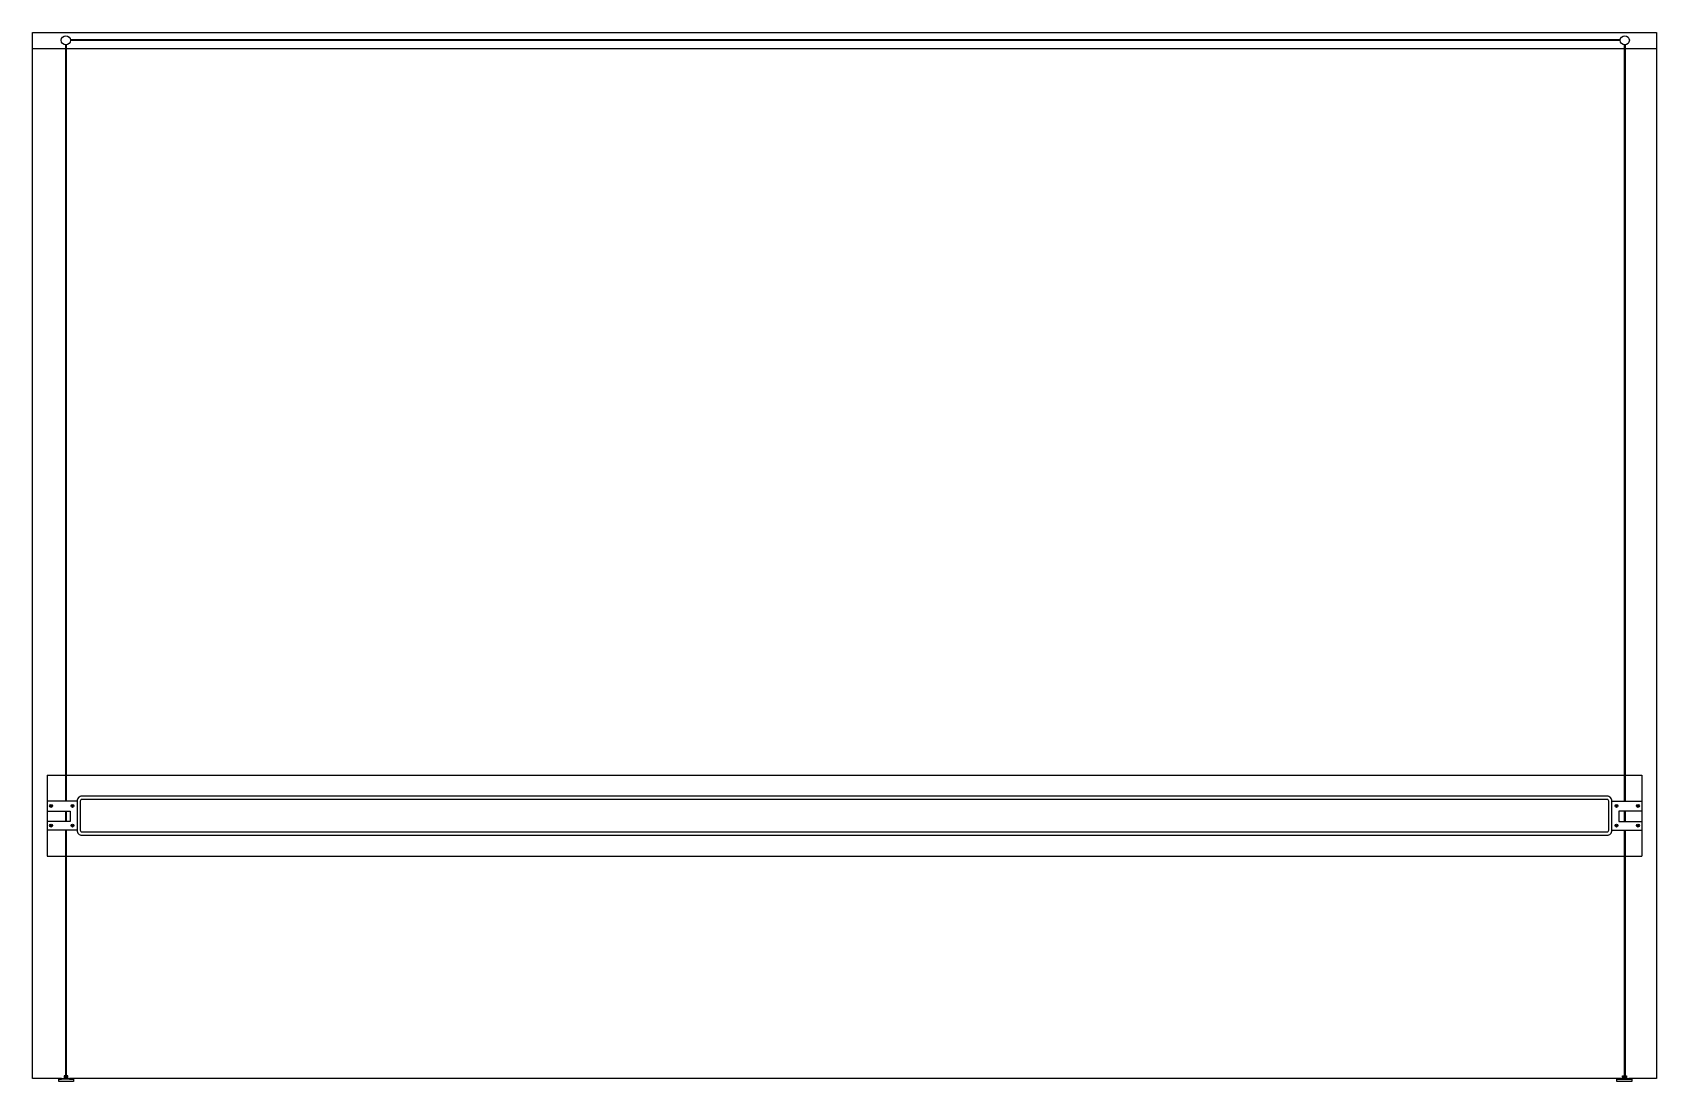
# Model space of a CAD drawing. Extents: x 15.58 to 16.58, y 8 to 8.65.
import ezdxf

# ---------------------------------------------------------------- set-up
doc = ezdxf.new("R2010")
doc.units = 0
doc.layers.get('0').update_dxf_attribs({"linetype": 'CONTINUOUS'})

msp = doc.modelspace()

# ---------------------------------------------------------------- linework, layer by layer
at = {"color": 0}
for p, q in [((15.5778, 8.0048), (15.5778, 8.6488)), ((15.5778, 8.6488), (16.5778, 8.6488)), ((15.5981, 8.6412), (15.5981, 8.1756)), ((15.5986, 8.6412), (15.5986, 8.1756)), ((15.6011, 8.6445), (16.5555, 8.6445)), ((15.6012, 8.644), (16.5555, 8.644)), ((16.558, 8.6412), (16.558, 8.1756)), ((16.5585, 8.6412), (16.5585, 8.1756)), ((16.5778, 8.6488), (16.5778, 8.0048)), ((16.5778, 8.6388), (15.5778, 8.6388)), ((15.5869, 8.1916), (16.5688, 8.1916)), ((15.5869, 8.1916), (15.5869, 8.1416)), ((16.5688, 8.1916), (16.5688, 8.1416)), ((15.6053, 8.1756), (15.5869, 8.1756)), ((15.5902, 8.1727), (15.5883, 8.1727)), ((15.5884, 8.1726), (15.5902, 8.1726)), ((15.6034, 8.1727), (15.6016, 8.1727)), ((15.6016, 8.1726), (15.6034, 8.1726)), ((16.5504, 8.1756), (16.5688, 8.1756)), ((16.5523, 8.1727), (16.5541, 8.1727)), ((16.5541, 8.1726), (16.5523, 8.1726)), ((16.5655, 8.1727), (16.5673, 8.1727)), ((16.5673, 8.1726), (16.5655, 8.1726)), ((15.5869, 8.1694), (15.601, 8.1694)), ((15.601, 8.163), (15.5869, 8.163)), ((15.5902, 8.1605), (15.5883, 8.1605)), ((15.5884, 8.1606), (15.5902, 8.1606)), ((15.5981, 8.1694), (15.5981, 8.163)), ((15.5986, 8.1694), (15.5986, 8.163)), ((15.601, 8.1694), (15.601, 8.163)), ((15.6016, 8.1606), (15.6034, 8.1606)), ((15.6034, 8.1605), (15.6016, 8.1605)), ((16.5541, 8.1606), (16.5523, 8.1606)), ((16.5523, 8.1605), (16.5541, 8.1605)), ((16.5688, 8.1694), (16.5547, 8.1694)), ((16.5547, 8.1694), (16.5547, 8.163)), ((16.5547, 8.163), (16.5688, 8.163)), ((16.558, 8.1694), (16.558, 8.163)), ((16.5585, 8.1694), (16.5585, 8.163)), ((16.5673, 8.1606), (16.5655, 8.1606)), ((16.5655, 8.1605), (16.5673, 8.1605)), ((15.6053, 8.1576), (15.5869, 8.1576)), ((15.5981, 8.1576), (15.5981, 8.0064)), ((15.5986, 8.1576), (15.5986, 8.0064)), ((16.5504, 8.1576), (16.5688, 8.1576)), ((16.558, 8.1576), (16.558, 8.0064)), ((16.5585, 8.1576), (16.5585, 8.0064)), ((15.5869, 8.1416), (16.5688, 8.1416)), ((15.5958, 8.0048), (15.5778, 8.0048)), ((15.594, 8.0029), (15.594, 8.0044)), ((15.594, 8.0044), (15.5958, 8.0044)), ((15.6032, 8.0029), (15.594, 8.0029)), ((15.5958, 8.0048), (15.6007, 8.0048)), ((15.5958, 8.0044), (15.5958, 8.0048)), ((15.6007, 8.0044), (15.5958, 8.0044)), ((15.5973, 8.0064), (15.5973, 8.0048)), ((15.5996, 8.0064), (15.5973, 8.0064)), ((15.599, 8.0056), (15.5979, 8.0056)), ((15.5979, 8.0055), (15.599, 8.0055)), ((15.5996, 8.0048), (15.5996, 8.0064)), ((16.5559, 8.0048), (15.6007, 8.0048)), ((15.6007, 8.0048), (15.6007, 8.0044)), ((15.6007, 8.0044), (15.6032, 8.0044)), ((15.6032, 8.0044), (15.6032, 8.0029)), ((16.5534, 8.0029), (16.5534, 8.0044)), ((16.5534, 8.0044), (16.5559, 8.0044)), ((16.5626, 8.0029), (16.5534, 8.0029)), ((16.5559, 8.0048), (16.5608, 8.0048)), ((16.5559, 8.0044), (16.5559, 8.0048)), ((16.5559, 8.0044), (16.5608, 8.0044)), ((16.557, 8.0048), (16.557, 8.0064)), ((16.557, 8.0064), (16.5593, 8.0064)), ((16.5577, 8.0056), (16.5587, 8.0056)), ((16.5587, 8.0055), (16.5577, 8.0055)), ((16.5593, 8.0064), (16.5593, 8.0048)), ((16.5778, 8.0048), (16.5608, 8.0048)), ((16.5608, 8.0048), (16.5608, 8.0044)), ((16.5608, 8.0044), (16.5626, 8.0044)), ((16.5626, 8.0044), (16.5626, 8.0029))]:
    msp.add_line(p, q, dxfattribs=at)
for points in [[(15.6083, 8.1786, 0.414214), (15.6053, 8.1756), (15.6053, 8.1576, 0.414214), (15.6083, 8.1546), (16.5474, 8.1546, 0.414214), (16.5504, 8.1576), (16.5504, 8.1756, 0.414214), (16.5474, 8.1786)], [(15.6083, 8.1766, 0.414214), (15.6073, 8.1756), (15.6073, 8.1576, 0.414214), (15.6083, 8.1566), (16.5474, 8.1566, 0.414214), (16.5484, 8.1576), (16.5484, 8.1756, 0.414214), (16.5474, 8.1766)]]:
    msp.add_lwpolyline(points, format="xyb", close=True, dxfattribs=at)
for centre, radius in [((15.5984, 8.644), 0.00281), ((16.5583, 8.644), 0.00281), ((15.5893, 8.1726), 0.000904), ((15.6025, 8.1726), 0.000904), ((16.5532, 8.1726), 0.000904), ((16.5664, 8.1726), 0.000904), ((15.5893, 8.1605), 0.000904), ((15.6025, 8.1605), 0.000904), ((16.5532, 8.1605), 0.000904), ((16.5664, 8.1605), 0.000904), ((15.5984, 8.0055), 0.00054), ((16.5582, 8.0055), 0.00054)]:
    msp.add_circle(centre, radius, dxfattribs=at)

doc.saveas('drawing.dxf')
